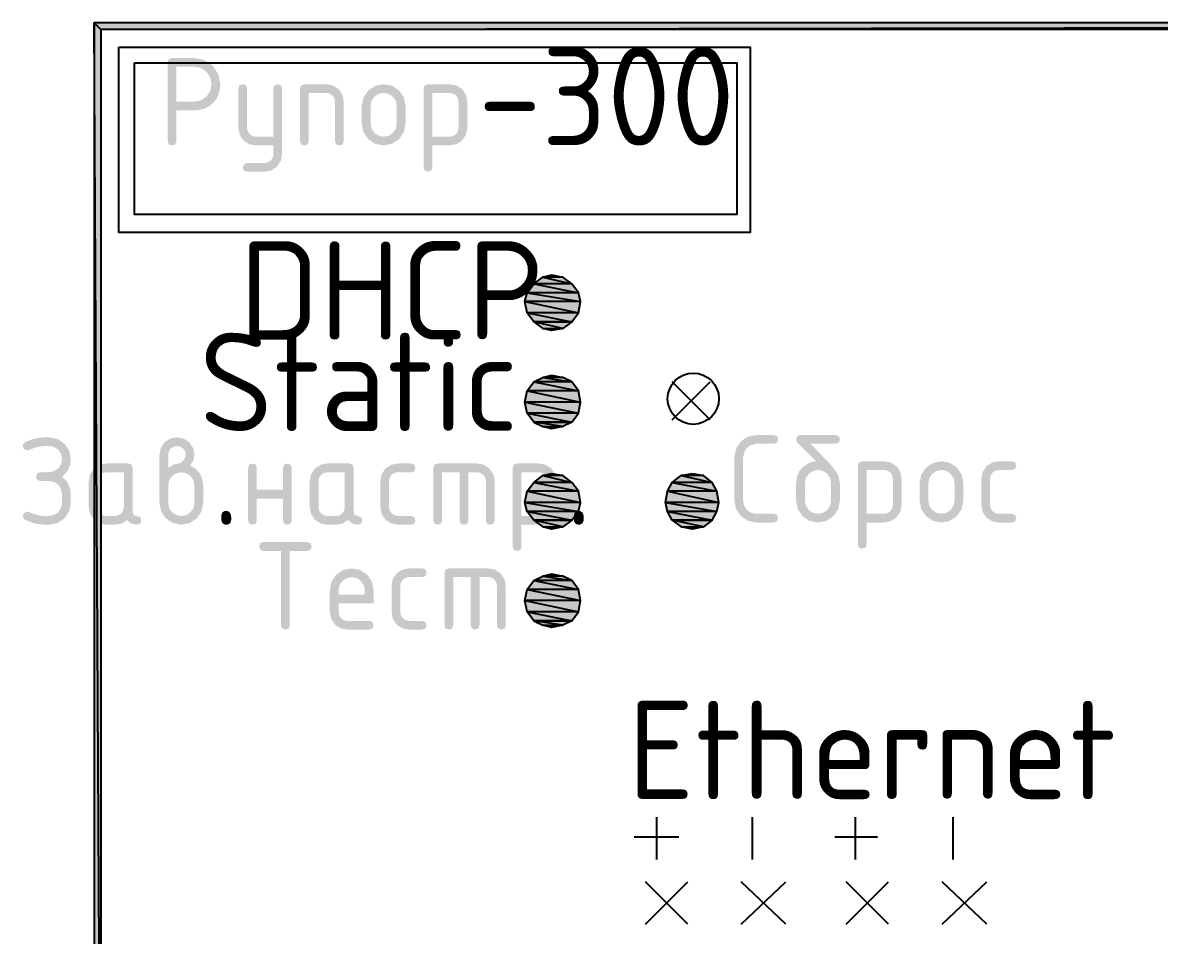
# Model space of a CAD drawing. Header units: millimetres. Extents: x 0 to 420, y 0 to 297.
# Drawn here: x 260.52 to 282.08, y 137.71 to 155.02 of the extents above; entities that cross this region are included whole.
import ezdxf

# ---------------------------------------------------------------- set-up
doc = ezdxf.new("R2010")
doc.units = ezdxf.units.MM
doc.layers.get('0').update_dxf_attribs({"linetype": 'CONTINUOUS'})
doc.styles.get("Standard").update_dxf_attribs({"font": 'STANDARD'})

msp = doc.modelspace()

# ---------------------------------------------------------------- hatches: boundary and pattern name
at = {"true_color": 0x000007}
h = msp.add_hatch(color=0, dxfattribs=at)
h.paths.add_polyline_path([(261.874, 155.024667), (262.001, 154.897667), (335.110667, 155.024667)], flags=0)
h.paths.add_polyline_path([(262.001, 154.897667), (335.110667, 155.024667), (334.983667, 154.897667)], flags=0)
h.paths.add_polyline_path([(335.110667, 155.024667), (334.983667, 154.897667), (335.110667, 131.487333)], flags=0)
h.paths.add_polyline_path([(334.983667, 154.897667), (335.110667, 131.487333), (334.983667, 131.614333)], flags=0)
h.paths.add_polyline_path([(335.110667, 131.487333), (334.983667, 131.614333), (261.874, 131.487333)], flags=0)
h.paths.add_polyline_path([(334.983667, 131.614333), (261.874, 131.487333), (262.001, 131.614333)], flags=0)
h.paths.add_polyline_path([(261.874, 131.487333), (262.001, 131.614333), (261.874, 155.024667)], flags=0)
h.paths.add_polyline_path([(262.001, 131.614333), (261.874, 155.024667), (262.001, 154.897667)], flags=0)
h = msp.add_hatch(color=0, dxfattribs=at)
h.paths.add_polyline_path([(263.350815, 154.356042), (263.76588, 154.356042), (263.95729, 154.319662), (264.118107, 154.210521), (264.227247, 154.049704), (264.263627, 153.858295), (264.254954, 153.752677), (264.22897, 153.657445), (264.185725, 153.572653), (264.125272, 153.498351), (264.050746, 153.437984), (263.96604, 153.394929), (263.871102, 153.369134), (263.76588, 153.360547), (263.433497, 153.360547), (263.433497, 152.779566), (263.412827, 152.717072), (263.350815, 152.696333), (263.288321, 152.717072), (263.267581, 152.779566), (263.267581, 154.27336), (263.288321, 154.335371)], flags=0)
h.paths.add_polyline_path([(263.433497, 154.190126), (263.433497, 153.526463), (263.76588, 153.526463), (263.894313, 153.550441), (264.001249, 153.622374), (264.073458, 153.729379), (264.097712, 153.858295), (264.073458, 153.986728), (264.001249, 154.093663), (263.894313, 154.165873), (263.76588, 154.190126)], flags=0)
for points in [[(265.27175, 152.527661), (265.27175, 152.696333), (264.939368, 152.696333), (264.810452, 152.720379), (264.703448, 152.792795), (264.631514, 152.899938), (264.607536, 153.028164), (264.607536, 153.775061), (264.628276, 153.837348), (264.69077, 153.858295), (264.752781, 153.837348), (264.773452, 153.775061), (264.773452, 153.028164), (264.785579, 152.964981), (264.82251, 152.911307), (264.876185, 152.874375), (264.939368, 152.862249), (265.27175, 152.862249), (265.27175, 153.775061), (265.292421, 153.837348), (265.354433, 153.858295), (265.41672, 153.837348), (265.437666, 153.775061), (265.437666, 152.530417), (265.413757, 152.402673), (265.342306, 152.295599), (265.236473, 152.222908), (265.109142, 152.198585), (264.773452, 152.198585), (264.71144, 152.219256), (264.69077, 152.281268), (264.715574, 152.339145), (264.773452, 152.364501), (265.105835, 152.364501), (265.170189, 152.376352), (265.223795, 152.411354), (265.259762, 152.46372)], [(265.778698, 152.779566), (265.778698, 153.775061), (265.799437, 153.837348), (265.861931, 153.858295), (266.276997, 153.858295), (266.404327, 153.833972), (266.511814, 153.761281), (266.584506, 153.654207), (266.608828, 153.526463), (266.608828, 152.779566), (266.587882, 152.717072), (266.525595, 152.696333), (266.463583, 152.717072), (266.442912, 152.779566), (266.442912, 153.526463), (266.430923, 153.590817), (266.394957, 153.644423), (266.341351, 153.68039), (266.276997, 153.692379), (265.944614, 153.692379), (265.944614, 152.779566), (265.923943, 152.717072), (265.861931, 152.696333), (265.799437, 152.717072)], [(270.552333, 150.241), (270.764, 150.198667), (270.383, 150.198667)], [(270.213667, 149.352), (270.933333, 149.352), (270.764, 149.225)], [(270.552333, 148.336), (270.764, 148.293667), (270.383, 148.293667)], [(270.213667, 147.447), (270.933333, 147.447), (270.764, 147.362333)], [(260.93098, 146.993459), (260.785046, 146.975269), (260.636631, 146.920699), (260.599148, 146.910777), (260.540719, 146.935582), (260.515915, 146.993459), (260.527904, 147.035214), (260.56387, 147.067874), (260.73585, 147.136362), (260.93098, 147.159375), (261.014213, 147.159375), (261.173446, 147.128921), (261.30746, 147.038108), (261.398273, 146.903818), (261.428727, 146.74431), (261.418306, 146.646108), (261.387111, 146.558137), (261.335245, 146.480295), (261.262811, 146.412479), (261.360239, 146.311468), (261.413844, 146.189788), (261.425007, 146.087813), (261.428727, 145.914731), (261.398273, 145.75481), (261.30746, 145.620933), (261.173446, 145.529914), (261.014213, 145.499666), (260.93098, 145.499666), (260.73833, 145.522542), (260.56387, 145.591719), (260.527904, 145.623069), (260.515915, 145.665582), (260.540168, 145.724011), (260.599148, 145.748815), (260.636631, 145.738342), (260.820186, 145.675504), (260.899423, 145.668062), (261.014213, 145.665582), (261.110263, 145.683496), (261.190602, 145.737791), (261.24469, 145.817993), (261.262811, 145.914731), (261.262811, 146.080647), (261.23029, 146.205222), (261.187502, 146.260205), (261.131898, 146.299479), (261.063478, 146.323044), (260.982243, 146.330899), (260.932082, 146.329245), (260.884678, 146.328143), (260.825422, 146.334068), (260.789318, 146.352396), (260.765064, 146.412479), (260.789869, 146.472561), (260.825009, 146.49144), (260.880819, 146.497917), (260.929877, 146.495712), (260.984999, 146.494058), (261.101236, 146.512317), (261.188949, 146.56737), (261.244277, 146.648399), (261.262811, 146.74431), (261.244621, 146.840153), (261.190051, 146.920699), (261.109574, 146.975269), (261.014213, 146.993459)], [(274.767145, 147.201709), (274.829432, 147.181038), (274.850378, 147.119026), (274.829432, 147.056532), (274.767145, 147.035793), (274.435313, 147.035793), (274.309636, 147.004925), (274.220339, 146.912872), (274.186164, 146.786644), (274.186164, 145.957065), (274.204354, 145.861222), (274.258924, 145.780676), (274.339471, 145.726105), (274.435313, 145.707915), (274.767145, 145.707915), (274.829432, 145.687245), (274.850378, 145.625233), (274.829432, 145.562739), (274.767145, 145.541999), (274.435313, 145.541999), (274.275392, 145.572247), (274.141515, 145.663267), (274.050496, 145.797143), (274.020248, 145.957065), (274.020248, 146.786644), (274.050496, 146.946151), (274.141515, 147.080441), (274.275392, 147.171254), (274.435313, 147.201709)], [(264.957499, 145.997413), (264.957499, 145.5829), (264.936828, 145.520406), (264.874816, 145.499666), (264.812322, 145.520406), (264.791583, 145.5829), (264.791583, 146.578394), (264.812322, 146.640682), (264.874816, 146.661628), (264.936828, 146.640682), (264.957499, 146.578394), (264.957499, 146.16388), (265.455797, 146.16388), (265.455797, 146.578394), (265.476468, 146.640682), (265.538479, 146.661628), (265.600767, 146.640682), (265.621713, 146.578394), (265.621713, 145.5829), (265.600767, 145.520406), (265.538479, 145.499666), (265.476468, 145.520406), (265.455797, 145.5829), (265.455797, 145.997413)], [(267.468615, 146.329796), (267.468615, 145.831498), (267.480742, 145.768315), (267.517673, 145.71464), (267.571348, 145.677709), (267.634531, 145.665582), (267.88368, 145.665582), (267.945968, 145.644911), (267.966914, 145.5829), (267.945968, 145.520406), (267.88368, 145.499666), (267.634531, 145.499666), (267.505615, 145.523644), (267.398611, 145.595578), (267.326677, 145.702582), (267.302699, 145.831498), (267.302699, 146.329796), (267.326677, 146.458229), (267.398611, 146.565165), (267.505615, 146.637374), (267.634531, 146.661628), (267.88368, 146.661628), (267.945968, 146.640682), (267.966914, 146.578394), (267.945968, 146.516383), (267.88368, 146.495712), (267.634531, 146.495712), (267.570452, 146.483448), (267.517122, 146.447205), (267.480673, 146.393462)], [(268.390899, 146.661628), (269.137796, 146.661628), (269.26554, 146.637306), (269.372613, 146.564614), (269.445305, 146.45754), (269.469627, 146.329796), (269.469627, 145.5829), (269.448681, 145.520406), (269.386394, 145.499666), (269.324382, 145.520406), (269.303711, 145.5829), (269.303711, 146.329796), (269.291722, 146.394151), (269.255756, 146.447756), (269.202357, 146.483723), (269.137796, 146.495712), (268.97188, 146.495712), (268.97188, 145.5829), (268.950934, 145.520406), (268.888646, 145.499666), (268.826634, 145.520406), (268.805964, 145.5829), (268.805964, 146.495712), (268.473581, 146.495712), (268.473581, 145.5829), (268.452911, 145.520406), (268.390899, 145.499666), (268.328405, 145.520406), (268.307665, 145.5829), (268.307665, 146.578394), (268.328405, 146.640682)], [(278.870811, 146.37213), (278.870811, 145.873831), (278.882938, 145.810648), (278.91987, 145.756973), (278.973544, 145.720042), (279.036727, 145.707915), (279.285877, 145.707915), (279.348164, 145.687245), (279.36911, 145.625233), (279.348164, 145.562739), (279.285877, 145.541999), (279.036727, 145.541999), (278.907812, 145.565977), (278.800807, 145.637911), (278.728874, 145.744916), (278.704896, 145.873831), (278.704896, 146.37213), (278.728874, 146.500563), (278.800807, 146.607499), (278.907812, 146.679708), (279.036727, 146.703961), (279.285877, 146.703961), (279.348164, 146.683015), (279.36911, 146.620728), (279.348164, 146.558716), (279.285877, 146.538045), (279.036727, 146.538045), (278.972648, 146.525781), (278.919318, 146.489538), (278.882869, 146.435795)], [(270.552333, 146.473333), (270.764, 146.431), (270.383, 146.431)], [(273.219333, 146.473333), (273.431, 146.431), (273.007667, 146.431)], [(270.213667, 145.584333), (270.933333, 145.584333), (270.764, 145.457333)], [(272.838333, 145.584333), (273.600333, 145.584333), (273.431, 145.457333)], [(265.003248, 145.087026), (265.023988, 145.149038), (265.086482, 145.169709), (265.916061, 145.169709), (265.978348, 145.149038), (265.999294, 145.087026), (265.978348, 145.024532), (265.916061, 145.003793), (265.584229, 145.003793), (265.584229, 143.593233), (265.563558, 143.530739), (265.501547, 143.509999), (265.439053, 143.530739), (265.418313, 143.593233), (265.418313, 145.003793), (265.086482, 145.003793), (265.023988, 145.024532)], [(267.68028, 144.34013), (267.68028, 143.841831), (267.692407, 143.778648), (267.729339, 143.724973), (267.783013, 143.688042), (267.846196, 143.675915), (268.095346, 143.675915), (268.157633, 143.655245), (268.178579, 143.593233), (268.157633, 143.530739), (268.095346, 143.509999), (267.846196, 143.509999), (267.717281, 143.533977), (267.610276, 143.605911), (267.538342, 143.712916), (267.514365, 143.841831), (267.514365, 144.34013), (267.538342, 144.468563), (267.610276, 144.575499), (267.717281, 144.647708), (267.846196, 144.671961), (268.095346, 144.671961), (268.157633, 144.651015), (268.178579, 144.588728), (268.157633, 144.526716), (268.095346, 144.506045), (267.846196, 144.506045), (267.782117, 144.493781), (267.728787, 144.457538), (267.692338, 144.403795)], [(268.602564, 144.671961), (269.349461, 144.671961), (269.477205, 144.647639), (269.584279, 144.574947), (269.65697, 144.467874), (269.681292, 144.34013), (269.681292, 143.593233), (269.660346, 143.530739), (269.598059, 143.509999), (269.536047, 143.530739), (269.515377, 143.593233), (269.515377, 144.34013), (269.503388, 144.404484), (269.467421, 144.45809), (269.414022, 144.494057), (269.349461, 144.506045), (269.183545, 144.506045), (269.183545, 143.593233), (269.162599, 143.530739), (269.100312, 143.509999), (269.0383, 143.530739), (269.017629, 143.593233), (269.017629, 144.506045), (268.685246, 144.506045), (268.685246, 143.593233), (268.664576, 143.530739), (268.602564, 143.509999), (268.54007, 143.530739), (268.519331, 143.593233), (268.519331, 144.588728), (268.54007, 144.651015)], [(270.552333, 144.568333), (270.764, 144.526), (270.383, 144.526)], [(270.213667, 143.679333), (270.933333, 143.679333), (270.764, 143.594667)]]:
    msp.add_hatch(color=0, dxfattribs=at).paths.add_polyline_path(points, flags=0)
h = msp.add_hatch(color=0, dxfattribs=at)
h.paths.add_polyline_path([(266.94986, 153.111398), (266.94986, 153.443229), (266.980108, 153.602737), (267.071127, 153.737027), (267.205004, 153.82784), (267.364925, 153.858295), (267.525811, 153.828184), (267.659825, 153.73813), (267.74988, 153.604115), (267.77999, 153.443229), (267.77999, 153.111398), (267.749467, 152.951476), (267.658172, 152.8176), (267.524157, 152.726581), (267.364925, 152.696333), (267.205004, 152.726581), (267.071127, 152.8176), (266.980108, 152.951476)], flags=0)
h.paths.add_polyline_path([(267.614074, 153.111398), (267.614074, 153.443229), (267.595609, 153.53859), (267.540763, 153.619067), (267.460285, 153.673913), (267.364925, 153.692379), (267.269082, 153.673913), (267.188536, 153.619067), (267.133966, 153.53859), (267.115776, 153.443229), (267.115776, 153.111398), (267.13369, 153.01466), (267.187985, 152.934458), (267.2686, 152.880163), (267.364925, 152.862249), (267.460285, 152.880439), (267.540763, 152.935009), (267.595609, 153.015555)], flags=0)
h = msp.add_hatch(color=0, dxfattribs=at)
h.paths.add_polyline_path([(268.121022, 153.775061), (268.141761, 153.837348), (268.204255, 153.858295), (268.61932, 153.858295), (268.747754, 153.834041), (268.854689, 153.761832), (268.926899, 153.654896), (268.951152, 153.526463), (268.951152, 153.028164), (268.926899, 152.899938), (268.854689, 152.792795), (268.747754, 152.720379), (268.61932, 152.696333), (268.286938, 152.696333), (268.286938, 152.281268), (268.266267, 152.219256), (268.204255, 152.198585), (268.141761, 152.219256), (268.121022, 152.281268)], flags=0)
h.paths.add_polyline_path([(268.286938, 153.692379), (268.286938, 152.862249), (268.61932, 152.862249), (268.682986, 152.874306), (268.736729, 152.910755), (268.772972, 152.964086), (268.785236, 153.028164), (268.785236, 153.526463), (268.773247, 153.590817), (268.73728, 153.644423), (268.683675, 153.68039), (268.61932, 153.692379)], flags=0)
h = msp.add_hatch(color=0, dxfattribs=at)
h.paths.add_polyline_path([(270.764, 150.198667), (270.383, 150.198667), (270.933333, 150.071667)], flags=0)
h.paths.add_polyline_path([(270.383, 150.198667), (270.933333, 150.071667), (270.213667, 150.071667)], flags=0)
h = msp.add_hatch(color=0, dxfattribs=at)
h.paths.add_polyline_path([(271.060333, 149.902333), (270.086667, 149.902333), (271.102667, 149.733)], flags=0)
h.paths.add_polyline_path([(270.086667, 149.902333), (271.102667, 149.733), (270.044333, 149.733)], flags=0)
h = msp.add_hatch(color=0, dxfattribs=at)
h.paths.add_polyline_path([(270.933333, 150.071667), (270.213667, 150.071667), (271.060333, 149.902333)], flags=0)
h.paths.add_polyline_path([(270.213667, 150.071667), (271.060333, 149.902333), (270.086667, 149.902333)], flags=0)
h = msp.add_hatch(color=0, dxfattribs=at)
h.paths.add_polyline_path([(271.102667, 149.733), (270.044333, 149.733), (271.060333, 149.521333)], flags=0)
h.paths.add_polyline_path([(270.044333, 149.733), (271.060333, 149.521333), (270.086667, 149.521333)], flags=0)
h = msp.add_hatch(color=0, dxfattribs=at)
h.paths.add_polyline_path([(271.060333, 149.521333), (270.086667, 149.521333), (270.933333, 149.352)], flags=0)
h.paths.add_polyline_path([(270.086667, 149.521333), (270.933333, 149.352), (270.213667, 149.352)], flags=0)
h = msp.add_hatch(color=0, dxfattribs=at)
h.paths.add_polyline_path([(270.213667, 149.352), (270.383, 149.225), (270.764, 149.225)], flags=0)
h.paths.add_polyline_path([(270.383, 149.225), (270.764, 149.225), (270.552333, 149.182667)], flags=0)
h = msp.add_hatch(color=0, dxfattribs=at)
h.paths.add_polyline_path([(270.933333, 148.209), (270.213667, 148.209), (271.060333, 148.039667)], flags=0)
h.paths.add_polyline_path([(270.213667, 148.209), (271.060333, 148.039667), (270.086667, 148.039667)], flags=0)
h = msp.add_hatch(color=0, dxfattribs=at)
h.paths.add_polyline_path([(270.764, 148.293667), (270.383, 148.293667), (270.933333, 148.209)], flags=0)
h.paths.add_polyline_path([(270.383, 148.293667), (270.933333, 148.209), (270.213667, 148.209)], flags=0)
h = msp.add_hatch(color=0, dxfattribs=at)
h.paths.add_polyline_path([(271.060333, 148.039667), (270.086667, 148.039667), (271.102667, 147.828)], flags=0)
h.paths.add_polyline_path([(270.086667, 148.039667), (271.102667, 147.828), (270.044333, 147.828)], flags=0)
h = msp.add_hatch(color=0, dxfattribs=at)
h.paths.add_polyline_path([(271.102667, 147.828), (270.044333, 147.828), (271.060333, 147.616333)], flags=0)
h.paths.add_polyline_path([(270.044333, 147.828), (271.060333, 147.616333), (270.086667, 147.616333)], flags=0)
h = msp.add_hatch(color=0, dxfattribs=at)
h.paths.add_polyline_path([(271.060333, 147.616333), (270.086667, 147.616333), (270.933333, 147.447)], flags=0)
h.paths.add_polyline_path([(270.086667, 147.616333), (270.933333, 147.447), (270.213667, 147.447)], flags=0)
h = msp.add_hatch(color=0, dxfattribs=at)
h.paths.add_polyline_path([(270.213667, 147.447), (270.383, 147.362333), (270.764, 147.362333)], flags=0)
h.paths.add_polyline_path([(270.383, 147.362333), (270.764, 147.362333), (270.552333, 147.32)], flags=0)
h = msp.add_hatch(color=0, dxfattribs=at)
h.paths.add_polyline_path([(263.276045, 146.578394), (263.3774, 146.640682), (263.470073, 146.661628), (263.519407, 146.676097), (263.565433, 146.719505), (263.597679, 146.773318), (263.608428, 146.827544), (263.596439, 146.892105), (263.560472, 146.945504), (263.506798, 146.981471), (263.441961, 146.993459), (263.377882, 146.981195), (263.324552, 146.944953), (263.288103, 146.891209), (263.276045, 146.827544)], flags=0)
h.paths.add_polyline_path([(263.69111, 146.627453), (263.793636, 146.565441), (263.873011, 146.475317), (263.923379, 146.365901), (263.940259, 146.246563), (263.940259, 145.914731), (263.909736, 145.754328), (263.818441, 145.620382), (263.684427, 145.529845), (263.525194, 145.499666), (263.364791, 145.529914), (263.230845, 145.620933), (263.140308, 145.75481), (263.110129, 145.914731), (263.110129, 146.827544), (263.134176, 146.955977), (263.206592, 147.062913), (263.313734, 147.135122), (263.441961, 147.159375), (263.570876, 147.135053), (263.677881, 147.062361), (263.75009, 146.955288), (263.774344, 146.827544), (263.753397, 146.714682)], flags=0)
h.paths.add_polyline_path([(263.774344, 145.914731), (263.774344, 146.246563), (263.756154, 146.341923), (263.701583, 146.4224), (263.621244, 146.477246), (263.525194, 146.495712), (263.42887, 146.477246), (263.348254, 146.4224), (263.29396, 146.341923), (263.276045, 146.246563), (263.276045, 145.914731), (263.29396, 145.817993), (263.348254, 145.737791), (263.42887, 145.683496), (263.525194, 145.665582), (263.621244, 145.683772), (263.701583, 145.738342), (263.756154, 145.818889)], flags=0)
h = msp.add_hatch(color=0, dxfattribs=at)
h.paths.add_polyline_path([(276.02154, 146.288896), (276.02154, 145.957065), (275.991017, 145.797143), (275.899722, 145.663267), (275.765707, 145.572247), (275.606475, 145.541999), (275.446554, 145.572247), (275.312677, 145.663267), (275.221658, 145.797143), (275.19141, 145.957065), (275.19141, 146.288896), (275.204846, 146.405478), (275.245153, 146.505524), (275.312333, 146.589033), (275.406384, 146.656005), (275.492442, 146.691972), (275.5723, 146.703961), (275.207946, 147.068315), (275.19141, 147.117373), (275.212149, 147.180625), (275.274643, 147.201709), (275.939409, 147.201709), (276.001696, 147.181038), (276.022643, 147.119026), (276.001696, 147.056532), (275.939409, 147.035793), (275.46812, 147.035793), (275.88539, 146.597025), (275.987365, 146.448128)], flags=0)
h.paths.add_polyline_path([(275.855624, 145.957065), (275.855624, 146.288896), (275.837159, 146.384256), (275.782313, 146.464734), (275.701835, 146.51958), (275.606475, 146.538045), (275.510632, 146.51958), (275.430086, 146.464734), (275.375516, 146.384256), (275.357326, 146.288896), (275.357326, 145.957065), (275.37524, 145.860326), (275.429535, 145.780124), (275.51015, 145.72583), (275.606475, 145.707915), (275.701835, 145.726105), (275.782313, 145.780676), (275.837159, 145.861222)], flags=0)
h = msp.add_hatch(color=0, dxfattribs=at)
h.paths.add_polyline_path([(262.434389, 146.495712), (262.102006, 146.495712), (262.037927, 146.483448), (261.984597, 146.447205), (261.948148, 146.393462), (261.93609, 146.329796), (261.93609, 145.831498), (261.948217, 145.768315), (261.985149, 145.71464), (262.038823, 145.677709), (262.102006, 145.665582), (262.268473, 145.665582), (262.332139, 145.67764), (262.385882, 145.714089), (262.422124, 145.767419), (262.434389, 145.831498)], flags=0)
h.paths.add_polyline_path([(262.766221, 145.5829), (262.745274, 145.520406), (262.682987, 145.499666), (262.577636, 145.521646), (262.493369, 145.587861), (262.390843, 145.521646), (262.268473, 145.499666), (262.102006, 145.499666), (261.973091, 145.523644), (261.866086, 145.595578), (261.794152, 145.702582), (261.770175, 145.831498), (261.770175, 146.329796), (261.794152, 146.458229), (261.866086, 146.565165), (261.973091, 146.637374), (262.102006, 146.661628), (262.517071, 146.661628), (262.579359, 146.640682), (262.600305, 146.578394), (262.600305, 145.748815), (262.620975, 145.686321), (262.682987, 145.665582), (262.745274, 145.644911)], flags=0)
h = msp.add_hatch(color=0, dxfattribs=at)
h.paths.add_polyline_path([(266.626959, 146.495712), (266.294576, 146.495712), (266.230498, 146.483448), (266.177167, 146.447205), (266.140718, 146.393462), (266.12866, 146.329796), (266.12866, 145.831498), (266.140787, 145.768315), (266.177719, 145.71464), (266.231393, 145.677709), (266.294576, 145.665582), (266.461043, 145.665582), (266.524709, 145.67764), (266.578452, 145.714089), (266.614695, 145.767419), (266.626959, 145.831498)], flags=0)
h.paths.add_polyline_path([(266.958791, 145.5829), (266.937845, 145.520406), (266.875557, 145.499666), (266.770206, 145.521646), (266.685939, 145.587861), (266.583413, 145.521646), (266.461043, 145.499666), (266.294576, 145.499666), (266.165661, 145.523644), (266.058656, 145.595578), (265.986723, 145.702582), (265.962745, 145.831498), (265.962745, 146.329796), (265.986723, 146.458229), (266.058656, 146.565165), (266.165661, 146.637374), (266.294576, 146.661628), (266.709641, 146.661628), (266.771929, 146.640682), (266.792875, 146.578394), (266.792875, 145.748815), (266.813545, 145.686321), (266.875557, 145.665582), (266.937845, 145.644911)], flags=0)
h = msp.add_hatch(color=0, dxfattribs=at)
h.paths.add_polyline_path([(269.813816, 146.578394), (269.834555, 146.640682), (269.897049, 146.661628), (270.312114, 146.661628), (270.440548, 146.637374), (270.547483, 146.565165), (270.619693, 146.458229), (270.643946, 146.329796), (270.643946, 145.831498), (270.619693, 145.703271), (270.547483, 145.596129), (270.440548, 145.523713), (270.312114, 145.499666), (269.979732, 145.499666), (269.979732, 145.084601), (269.959061, 145.022589), (269.897049, 145.001919), (269.834555, 145.022589), (269.813816, 145.084601)], flags=0)
h.paths.add_polyline_path([(269.979732, 146.495712), (269.979732, 145.665582), (270.312114, 145.665582), (270.37578, 145.67764), (270.429523, 145.714089), (270.465766, 145.767419), (270.47803, 145.831498), (270.47803, 146.329796), (270.466041, 146.394151), (270.430075, 146.447756), (270.376469, 146.483723), (270.312114, 146.495712)], flags=0)
h = msp.add_hatch(color=0, dxfattribs=at)
h.paths.add_polyline_path([(276.362572, 146.620728), (276.383311, 146.683015), (276.445805, 146.703961), (276.86087, 146.703961), (276.989304, 146.679708), (277.096239, 146.607499), (277.168449, 146.500563), (277.192702, 146.37213), (277.192702, 145.873831), (277.168449, 145.745605), (277.096239, 145.638462), (276.989304, 145.566046), (276.86087, 145.541999), (276.528488, 145.541999), (276.528488, 145.126934), (276.507817, 145.064923), (276.445805, 145.044252), (276.383311, 145.064923), (276.362572, 145.126934)], flags=0)
h.paths.add_polyline_path([(276.528488, 146.538045), (276.528488, 145.707915), (276.86087, 145.707915), (276.924536, 145.719973), (276.978279, 145.756422), (277.014522, 145.809752), (277.026786, 145.873831), (277.026786, 146.37213), (277.014797, 146.436484), (276.978831, 146.49009), (276.925225, 146.526056), (276.86087, 146.538045)], flags=0)
h = msp.add_hatch(color=0, dxfattribs=at)
h.paths.add_polyline_path([(277.533734, 145.957065), (277.533734, 146.288896), (277.563982, 146.448404), (277.655001, 146.582694), (277.788878, 146.673507), (277.948799, 146.703961), (278.109685, 146.673851), (278.243699, 146.583796), (278.333754, 146.449782), (278.363864, 146.288896), (278.363864, 145.957065), (278.33334, 145.797143), (278.242045, 145.663267), (278.108031, 145.572247), (277.948799, 145.541999), (277.788878, 145.572247), (277.655001, 145.663267), (277.563982, 145.797143)], flags=0)
h.paths.add_polyline_path([(278.197948, 145.957065), (278.197948, 146.288896), (278.179482, 146.384256), (278.124637, 146.464734), (278.044159, 146.51958), (277.948799, 146.538045), (277.852956, 146.51958), (277.77241, 146.464734), (277.71784, 146.384256), (277.69965, 146.288896), (277.69965, 145.957065), (277.717564, 145.860326), (277.771859, 145.780124), (277.852474, 145.72583), (277.948799, 145.707915), (278.044159, 145.726105), (278.124637, 145.780676), (278.179482, 145.861222)], flags=0)
h = msp.add_hatch(color=0, dxfattribs=at)
h.paths.add_polyline_path([(270.933333, 146.304), (270.213667, 146.304), (271.060333, 146.134667)], flags=0)
h.paths.add_polyline_path([(270.213667, 146.304), (271.060333, 146.134667), (270.086667, 146.134667)], flags=0)
h = msp.add_hatch(color=0, dxfattribs=at)
h.paths.add_polyline_path([(270.764, 146.431), (270.383, 146.431), (270.933333, 146.304)], flags=0)
h.paths.add_polyline_path([(270.383, 146.431), (270.933333, 146.304), (270.213667, 146.304)], flags=0)
h = msp.add_hatch(color=0, dxfattribs=at)
h.paths.add_polyline_path([(273.600333, 146.304), (272.838333, 146.304), (273.685, 146.134667)], flags=0)
h.paths.add_polyline_path([(272.838333, 146.304), (273.685, 146.134667), (272.753667, 146.134667)], flags=0)
h = msp.add_hatch(color=0, dxfattribs=at)
h.paths.add_polyline_path([(273.431, 146.431), (273.007667, 146.431), (273.600333, 146.304)], flags=0)
h.paths.add_polyline_path([(273.007667, 146.431), (273.600333, 146.304), (272.838333, 146.304)], flags=0)
h = msp.add_hatch(color=0, dxfattribs=at)
h.paths.add_polyline_path([(271.060333, 146.134667), (270.086667, 146.134667), (271.102667, 145.923)], flags=0)
h.paths.add_polyline_path([(270.086667, 146.134667), (271.102667, 145.923), (270.044333, 145.923)], flags=0)
h = msp.add_hatch(color=0, dxfattribs=at)
h.paths.add_polyline_path([(273.685, 146.134667), (272.753667, 146.134667), (273.727333, 145.923)], flags=0)
h.paths.add_polyline_path([(272.753667, 146.134667), (273.727333, 145.923), (272.711333, 145.923)], flags=0)
h = msp.add_hatch(color=0, dxfattribs=at)
h.paths.add_polyline_path([(271.102667, 145.923), (270.044333, 145.923), (271.060333, 145.753667)], flags=0)
h.paths.add_polyline_path([(270.044333, 145.923), (271.060333, 145.753667), (270.086667, 145.753667)], flags=0)
h = msp.add_hatch(color=0, dxfattribs=at)
h.paths.add_polyline_path([(273.727333, 145.923), (272.711333, 145.923), (273.685, 145.753667)], flags=0)
h.paths.add_polyline_path([(272.711333, 145.923), (273.685, 145.753667), (272.753667, 145.753667)], flags=0)
h = msp.add_hatch(color=0, dxfattribs=at)
h.paths.add_polyline_path([(271.060333, 145.753667), (270.086667, 145.753667), (270.933333, 145.584333)], flags=0)
h.paths.add_polyline_path([(270.086667, 145.753667), (270.933333, 145.584333), (270.213667, 145.584333)], flags=0)
h = msp.add_hatch(color=0, dxfattribs=at)
h.paths.add_polyline_path([(270.213667, 145.584333), (270.383, 145.457333), (270.764, 145.457333)], flags=0)
h.paths.add_polyline_path([(270.383, 145.457333), (270.764, 145.457333), (270.552333, 145.415)], flags=0)
h = msp.add_hatch(color=0, dxfattribs=at)
h.paths.add_polyline_path([(273.685, 145.753667), (272.753667, 145.753667), (273.600333, 145.584333)], flags=0)
h.paths.add_polyline_path([(272.753667, 145.753667), (273.600333, 145.584333), (272.838333, 145.584333)], flags=0)
h = msp.add_hatch(color=0, dxfattribs=at)
h.paths.add_polyline_path([(272.838333, 145.584333), (273.007667, 145.457333), (273.431, 145.457333)], flags=0)
h.paths.add_polyline_path([(273.007667, 145.457333), (273.431, 145.457333), (273.219333, 145.415)], flags=0)
h = msp.add_hatch(color=0, dxfattribs=at)
h.paths.add_polyline_path([(266.758268, 144.506045), (266.662425, 144.48758), (266.581879, 144.432734), (266.527309, 144.352256), (266.509119, 144.256896), (266.509119, 144.174214), (267.007417, 144.174214), (267.007417, 144.256896), (266.988951, 144.352256), (266.934105, 144.432734), (266.853628, 144.48758)], flags=0)
h.paths.add_polyline_path([(266.509119, 144.007747), (266.509119, 143.841831), (266.521245, 143.778648), (266.558177, 143.724973), (266.611851, 143.688042), (266.675034, 143.675915), (267.090099, 143.675915), (267.152387, 143.655245), (267.173333, 143.593233), (267.152387, 143.530739), (267.090099, 143.509999), (266.675034, 143.509999), (266.546119, 143.533977), (266.439114, 143.605911), (266.367181, 143.712916), (266.343203, 143.841831), (266.343203, 144.256896), (266.373451, 144.416404), (266.46447, 144.550694), (266.598346, 144.641507), (266.758268, 144.671961), (266.919154, 144.641851), (267.053168, 144.551796), (267.143223, 144.417782), (267.173333, 144.256896), (267.173333, 144.007747)], flags=0)
h = msp.add_hatch(color=0, dxfattribs=at)
h.paths.add_polyline_path([(270.764, 144.526), (270.383, 144.526), (270.933333, 144.441333)], flags=0)
h.paths.add_polyline_path([(270.383, 144.526), (270.933333, 144.441333), (270.213667, 144.441333)], flags=0)
h = msp.add_hatch(color=0, dxfattribs=at)
h.paths.add_polyline_path([(270.933333, 144.441333), (270.213667, 144.441333), (271.060333, 144.272)], flags=0)
h.paths.add_polyline_path([(270.213667, 144.441333), (271.060333, 144.272), (270.086667, 144.272)], flags=0)
h = msp.add_hatch(color=0, dxfattribs=at)
h.paths.add_polyline_path([(271.060333, 144.272), (270.086667, 144.272), (271.102667, 144.060333)], flags=0)
h.paths.add_polyline_path([(270.086667, 144.272), (271.102667, 144.060333), (270.044333, 144.060333)], flags=0)
h = msp.add_hatch(color=0, dxfattribs=at)
h.paths.add_polyline_path([(271.102667, 144.060333), (270.044333, 144.060333), (271.060333, 143.848667)], flags=0)
h.paths.add_polyline_path([(270.044333, 144.060333), (271.060333, 143.848667), (270.086667, 143.848667)], flags=0)
h = msp.add_hatch(color=0, dxfattribs=at)
h.paths.add_polyline_path([(271.060333, 143.848667), (270.086667, 143.848667), (270.933333, 143.679333)], flags=0)
h.paths.add_polyline_path([(270.086667, 143.848667), (270.933333, 143.679333), (270.213667, 143.679333)], flags=0)
h = msp.add_hatch(color=0, dxfattribs=at)
h.paths.add_polyline_path([(270.213667, 143.679333), (270.383, 143.594667), (270.764, 143.594667)], flags=0)
h.paths.add_polyline_path([(270.383, 143.594667), (270.764, 143.594667), (270.552333, 143.552333)], flags=0)

# ---------------------------------------------------------------- linework, layer by layer
at = {"color": 0, "true_color": 0x000007}
for points in [[(261.874, 155.024667), (262.001, 154.897667), (335.110667, 155.024667)], [(261.874, 131.487333), (262.001, 131.614333), (261.874, 155.024667)], [(262.001, 131.614333), (261.874, 155.024667), (262.001, 154.897667)], [(262.001, 154.897667), (335.110667, 155.024667), (334.983667, 154.897667)], [(262.339667, 154.559), (274.32, 154.559), (274.32, 151.045333), (262.339667, 151.045333)], [(262.636, 154.262667), (274.066, 154.262667), (274.066, 151.384), (262.636, 151.384)], [(270.383, 150.198667), (270.933333, 150.071667), (270.213667, 150.071667)], [(270.552333, 150.241), (270.764, 150.198667), (270.383, 150.198667)], [(270.764, 150.198667), (270.383, 150.198667), (270.933333, 150.071667)], [(270.086667, 149.902333), (271.102667, 149.733), (270.044333, 149.733)], [(270.213667, 150.071667), (271.060333, 149.902333), (270.086667, 149.902333)], [(271.060333, 149.902333), (270.086667, 149.902333), (271.102667, 149.733)], [(270.933333, 150.071667), (270.213667, 150.071667), (271.060333, 149.902333)], [(271.102667, 149.733), (270.044333, 149.733), (271.060333, 149.521333)], [(270.044333, 149.733), (271.060333, 149.521333), (270.086667, 149.521333)], [(271.060333, 149.521333), (270.086667, 149.521333), (270.933333, 149.352)], [(270.086667, 149.521333), (270.933333, 149.352), (270.213667, 149.352)], [(270.213667, 149.352), (270.383, 149.225), (270.764, 149.225)], [(270.213667, 149.352), (270.933333, 149.352), (270.764, 149.225)], [(270.383, 149.225), (270.764, 149.225), (270.552333, 149.182667)], [(270.213667, 148.209), (271.060333, 148.039667), (270.086667, 148.039667)], [(270.383, 148.293667), (270.933333, 148.209), (270.213667, 148.209)], [(270.933333, 148.209), (270.213667, 148.209), (271.060333, 148.039667)], [(270.552333, 148.336), (270.764, 148.293667), (270.383, 148.293667)], [(270.764, 148.293667), (270.383, 148.293667), (270.933333, 148.209)], [(270.086667, 148.039667), (271.102667, 147.828), (270.044333, 147.828)], [(271.060333, 148.039667), (270.086667, 148.039667), (271.102667, 147.828)], [(271.102667, 147.828), (270.044333, 147.828), (271.060333, 147.616333)], [(270.044333, 147.828), (271.060333, 147.616333), (270.086667, 147.616333)], [(271.060333, 147.616333), (270.086667, 147.616333), (270.933333, 147.447)], [(270.086667, 147.616333), (270.933333, 147.447), (270.213667, 147.447)], [(270.213667, 147.447), (270.383, 147.362333), (270.764, 147.362333)], [(270.213667, 147.447), (270.933333, 147.447), (270.764, 147.362333)], [(270.383, 147.362333), (270.764, 147.362333), (270.552333, 147.32)], [(270.552333, 146.473333), (270.764, 146.431), (270.383, 146.431)], [(273.219333, 146.473333), (273.431, 146.431), (273.007667, 146.431)], [(270.213667, 146.304), (271.060333, 146.134667), (270.086667, 146.134667)], [(270.383, 146.431), (270.933333, 146.304), (270.213667, 146.304)], [(270.933333, 146.304), (270.213667, 146.304), (271.060333, 146.134667)], [(270.764, 146.431), (270.383, 146.431), (270.933333, 146.304)], [(272.838333, 146.304), (273.685, 146.134667), (272.753667, 146.134667)], [(273.007667, 146.431), (273.600333, 146.304), (272.838333, 146.304)], [(273.600333, 146.304), (272.838333, 146.304), (273.685, 146.134667)], [(273.431, 146.431), (273.007667, 146.431), (273.600333, 146.304)], [(270.086667, 146.134667), (271.102667, 145.923), (270.044333, 145.923)], [(271.060333, 146.134667), (270.086667, 146.134667), (271.102667, 145.923)], [(272.753667, 146.134667), (273.727333, 145.923), (272.711333, 145.923)], [(273.685, 146.134667), (272.753667, 146.134667), (273.727333, 145.923)], [(271.102667, 145.923), (270.044333, 145.923), (271.060333, 145.753667)], [(270.044333, 145.923), (271.060333, 145.753667), (270.086667, 145.753667)], [(273.727333, 145.923), (272.711333, 145.923), (273.685, 145.753667)], [(272.711333, 145.923), (273.685, 145.753667), (272.753667, 145.753667)], [(271.060333, 145.753667), (270.086667, 145.753667), (270.933333, 145.584333)], [(270.086667, 145.753667), (270.933333, 145.584333), (270.213667, 145.584333)], [(270.213667, 145.584333), (270.383, 145.457333), (270.764, 145.457333)], [(270.213667, 145.584333), (270.933333, 145.584333), (270.764, 145.457333)], [(273.685, 145.753667), (272.753667, 145.753667), (273.600333, 145.584333)], [(272.753667, 145.753667), (273.600333, 145.584333), (272.838333, 145.584333)], [(272.838333, 145.584333), (273.007667, 145.457333), (273.431, 145.457333)], [(272.838333, 145.584333), (273.600333, 145.584333), (273.431, 145.457333)], [(270.383, 145.457333), (270.764, 145.457333), (270.552333, 145.415)], [(273.007667, 145.457333), (273.431, 145.457333), (273.219333, 145.415)], [(270.383, 144.526), (270.933333, 144.441333), (270.213667, 144.441333)], [(270.552333, 144.568333), (270.764, 144.526), (270.383, 144.526)], [(270.764, 144.526), (270.383, 144.526), (270.933333, 144.441333)], [(270.213667, 144.441333), (271.060333, 144.272), (270.086667, 144.272)], [(270.933333, 144.441333), (270.213667, 144.441333), (271.060333, 144.272)], [(270.086667, 144.272), (271.102667, 144.060333), (270.044333, 144.060333)], [(271.060333, 144.272), (270.086667, 144.272), (271.102667, 144.060333)], [(271.102667, 144.060333), (270.044333, 144.060333), (271.060333, 143.848667)], [(270.044333, 144.060333), (271.060333, 143.848667), (270.086667, 143.848667)], [(271.060333, 143.848667), (270.086667, 143.848667), (270.933333, 143.679333)], [(270.086667, 143.848667), (270.933333, 143.679333), (270.213667, 143.679333)], [(270.213667, 143.679333), (270.383, 143.594667), (270.764, 143.594667)], [(270.213667, 143.679333), (270.933333, 143.679333), (270.764, 143.594667)], [(270.383, 143.594667), (270.764, 143.594667), (270.552333, 143.552333)]]:
    msp.add_lwpolyline(points, close=True, dxfattribs=at)
for points in [[(272.838333, 147.489333), (273.558, 148.209)], [(273.558, 147.489333), (272.838333, 148.209)], [(272.542, 139.954), (272.542, 139.149667)], [(274.362333, 139.149667), (274.362333, 139.954)], [(276.309667, 139.954), (276.309667, 139.149667)], [(278.172333, 139.149667), (278.172333, 139.954)], [(272.965333, 139.573), (272.118667, 139.573)], [(276.733, 139.573), (275.928667, 139.573)], [(273.134667, 137.922), (272.330333, 138.726333)], [(272.330333, 137.922), (273.134667, 138.726333)], [(274.997333, 137.922), (274.150667, 138.726333)], [(274.150667, 137.922), (274.997333, 138.726333)], [(276.944667, 137.922), (276.140333, 138.726333)], [(276.140333, 137.922), (276.944667, 138.726333)], [(278.807333, 137.922), (277.960667, 138.726333)], [(277.960667, 137.922), (278.807333, 138.726333)]]:
    msp.add_lwpolyline(points, dxfattribs=at)
msp.add_circle((273.2405, 147.8915), 0.486833, dxfattribs=at)

# ---------------------------------------------------------------- texts
at = {"color": 0, "true_color": 0x000007, "char_height": 1.8641, "attachment_point": 1}
for s, insert, width in [('-300', (269.155337, 154.560429), 5.17805576), ('DHCP', (264.625674, 150.877433), 5.79942226), ('Static', (263.86367, 149.141768), 6.83503294), ('Ethernet', (271.991667, 142.156768), 10.35611153)]:
    msp.add_mtext(s, dxfattribs=dict(at, insert=insert, width=width))
for insert in [(264.11766, 147.363763), (270.80633, 147.363763)]:
    msp.add_mtext('.', dxfattribs=dict(at, insert=insert))

doc.saveas('drawing.dxf')
